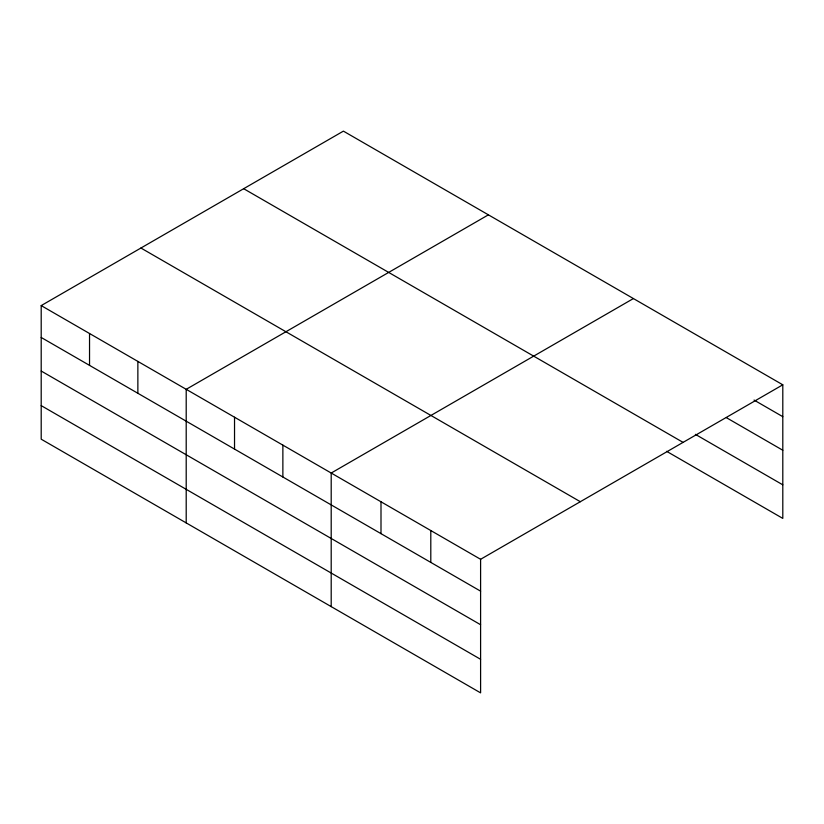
<?xml version="1.0" encoding="UTF-8"?>
<svg xmlns="http://www.w3.org/2000/svg" width="824" height="824" viewBox="0 0 824 824"><rect width="100%" height="100%" fill="white"/><g stroke="black" fill="none" stroke-linecap="round" stroke-linejoin="round"><path stroke-width="1.24" d="M41.2 305.601L480.598 559.29L480.598 692.871L41.2 439.192L41.2 305.601L343.402 131.129L782.8 384.808L782.8 518.399L666.606 451.315M488.405 214.837L186.203 389.319L186.203 522.91M633.409 298.556L331.197 473.038L331.197 606.619M480.598 559.29L782.8 384.808M754.032 400.062L782.8 416.676M726.366 417.655L782.8 450.244M695.374 434.351L782.8 484.831M243.677 188.706L683.075 442.385M140.925 248.024L580.323 501.713M41.2 337.469L480.598 591.158M41.2 371.037L480.598 624.726M41.2 405.624L480.598 659.303M430.798 530.532L430.798 562.401M380.997 501.785L380.997 533.653M282.869 445.125L282.869 476.993M234.531 417.222L234.531 449.09M137.865 361.417L137.865 393.285M89.538 333.514L89.538 365.382"/></g></svg>
